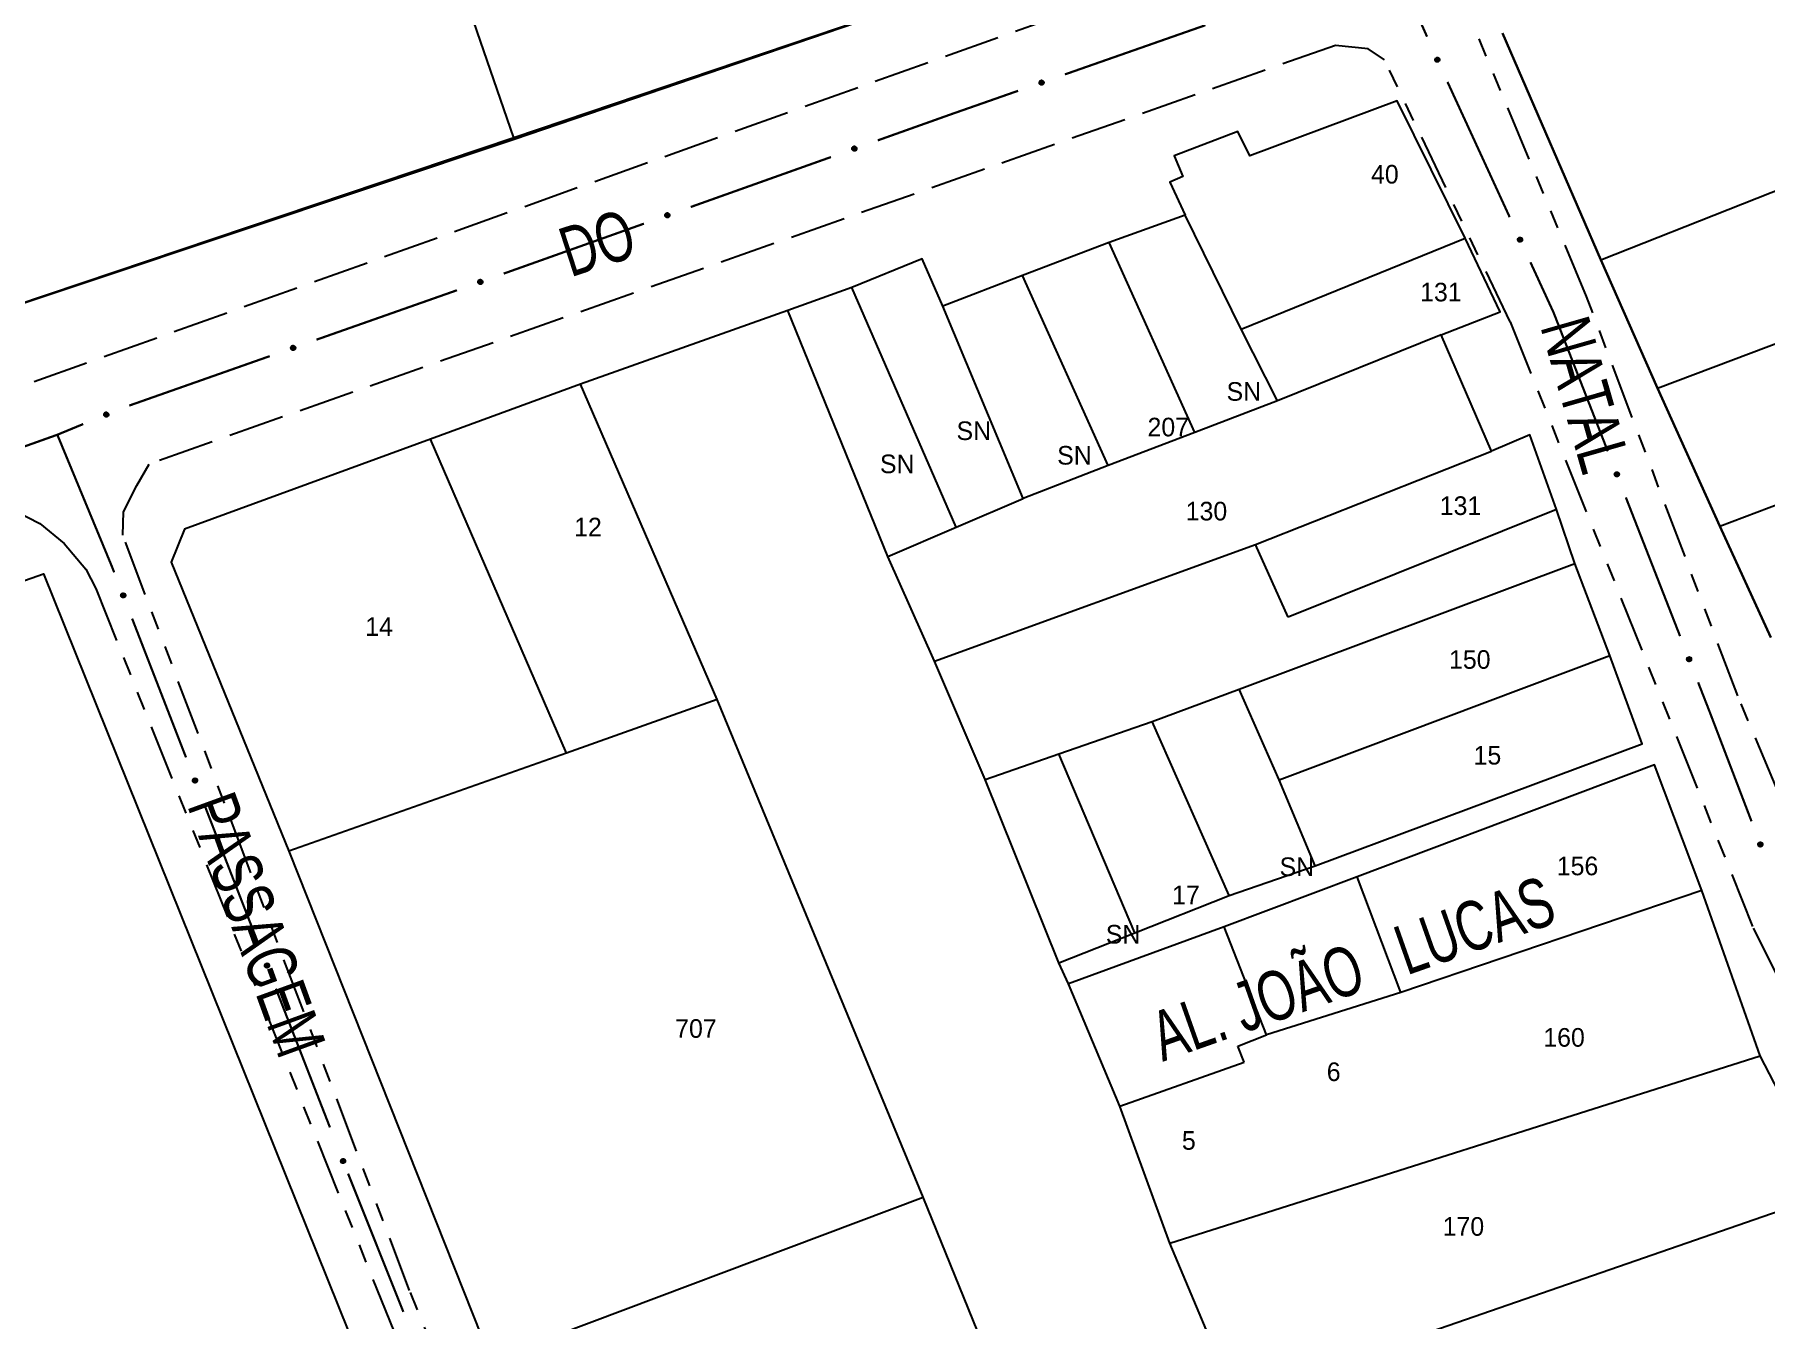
# Model space of a CAD drawing. Extents: x 204373 to 205952, y 4873300 to 4875179.
# Drawn here: x 205147.7 to 205287.2, y 4874690.1 to 4874793.6 of the extents above; entities that cross this region are included whole.
import ezdxf
from ezdxf.enums import TextEntityAlignment as Align

# ---------------------------------------------------------------- set-up
doc = ezdxf.new("R2010")
doc.units = 0
doc.header["$LTSCALE"] = 1.5
doc.header["$MEASUREMENT"] = 0
doc.linetypes.add('TRACO_11', pattern=[8, 3, -1, 3, -1])
doc.linetypes.add('TRACO_25', pattern=[8, 3, -1, 1, -1, 1, -1])
for name, color, linetype in [('CD_MALHA_LOTES', 7, 'CONTINUOUS'), ('RU-QUADRA', 220, 'CONTINUOUS'), ('SV-EIXO-RUA-N-PAV', 6, 'CONTINUOUS'), ('SV-EIXO-RUA-PAV', 20, 'CONTINUOUS'), ('SV-RUA-NAO-PAV', 7, 'CONTINUOUS'), ('SV-RUA-PAVIM', 7, 'CONTINUOUS'), ('SV-TXT-RUA-PAV', 7, 'CONTINUOUS'), ('Th_NmrPort', 1, 'CONTINUOUS')]:
    doc.layers.add(name, color=color, linetype=linetype)
doc.styles.add('ARIAL', font='ARIAL.SHX')

msp = doc.modelspace()

# ---------------------------------------------------------------- linework, layer by layer
at = {"layer": 'CD_MALHA_LOTES', "linetype": 'Continuous', "flags": 128}
for points in [[(205186.313705, 4874785.32133), (205143.646058, 4874909.003433)], [(205224.671227, 4874798.294492), (205186.313705, 4874785.32133)], [(205273.941654, 4874775.492812), (205266.024191, 4874793.763879)], [(205257.512814, 4874788.310161), (205245.64877, 4874783.883279)], [(205263.002148, 4874777.242956), (205257.512814, 4874788.310161)], [(205273.941654, 4874775.492812), (205308.199905, 4874789.043853)], [(205186.313705, 4874785.32133), (205140.734861, 4874769.991391)], [(205244.674856, 4874785.831108), (205239.539673, 4874783.883279)], [(205245.64877, 4874783.883279), (205244.674856, 4874785.831108)], [(205239.539673, 4874783.883279), (205240.247974, 4874782.201064)], [(205240.247974, 4874782.201064), (205239.185522, 4874781.758376)], [(205239.185522, 4874781.758376), (205240.425049, 4874779.102247)], [(205240.425049, 4874779.102247), (205234.315952, 4874776.888806)], [(205244.940469, 4874769.894332), (205240.425049, 4874779.102247)], [(205278.50942, 4874765.139207), (205312.767671, 4874778.081213)], [(205234.315952, 4874776.888806), (205227.321479, 4874774.232677)], [(205241.221888, 4874761.571794), (205234.315952, 4874776.888806)], [(205244.940469, 4874769.894332), (205263.002148, 4874777.242956)], [(205265.835352, 4874771.310935), (205263.002148, 4874777.242956)], [(205219.220285, 4874775.560741), (205213.553876, 4874773.258763)], [(205220.9025, 4874771.753623), (205219.220285, 4874775.560741)], [(205278.50942, 4874765.139207), (205273.941654, 4874775.492812)], [(205227.321479, 4874774.232677), (205220.9025, 4874771.753623)], [(205234.227415, 4874758.915665), (205227.321479, 4874774.232677)], [(205213.553876, 4874773.258763), (205208.418692, 4874771.399472)], [(205221.964951, 4874753.957557), (205213.553876, 4874773.258763)], [(205208.418692, 4874771.399472), (205191.685079, 4874765.46745)], [(205216.475618, 4874751.567041), (205208.418692, 4874771.399472)], [(205227.365747, 4874756.259536), (205220.9025, 4874771.753623)], [(205261.05432, 4874769.451644), (205265.835352, 4874771.310935)], [(205247.862211, 4874764.139386), (205244.940469, 4874769.894332)], [(205261.05432, 4874769.451644), (205247.862211, 4874764.139386)], [(205265.127051, 4874760.066654), (205261.05432, 4874769.451644)], [(205283.533964, 4874754.024308), (205317.335438, 4874766.814055)], [(205191.685079, 4874765.46745), (205179.599691, 4874761.040568)], [(205202.708015, 4874740.057148), (205191.685079, 4874765.46745)], [(205247.862211, 4874764.139386), (205241.221888, 4874761.571794)], [(205283.533964, 4874754.024308), (205278.50942, 4874765.139207)], [(205241.221888, 4874761.571794), (205234.227415, 4874758.915665)], [(205268.225868, 4874761.394719), (205265.127051, 4874760.066654)], [(205270.350772, 4874755.374159), (205268.225868, 4874761.394719)], [(205179.599691, 4874761.040568), (205159.767259, 4874753.780482), (205158.704808, 4874751.124353), (205168.178335, 4874727.838953)], [(205190.578358, 4874735.718803), (205179.599691, 4874761.040568)], [(205246.091458, 4874752.540955), (205265.127051, 4874760.066654)], [(205234.227415, 4874758.915665), (205227.365747, 4874756.259536)], [(205221.964951, 4874753.957557), (205227.365747, 4874756.259536)], [(205270.350772, 4874755.374159), (205248.747588, 4874746.697471)], [(205271.849507, 4874751.011326), (205270.350772, 4874755.374159)], [(205216.475618, 4874751.567041), (205221.964951, 4874753.957557)], [(205287.644954, 4874745.041033), (205283.533964, 4874754.024308)], [(205220.238467, 4874743.155965), (205246.091458, 4874752.540955)], [(205248.747588, 4874746.697471), (205246.091458, 4874752.540955)], [(205119.299297, 4874739.963191), (205148.397146, 4874750.172962)], [(205148.397146, 4874750.172962), (205175.538122, 4874682.78847)], [(205220.238467, 4874743.155965), (205216.475618, 4874751.567041)], [(205244.790897, 4874740.889401), (205271.849507, 4874751.011326)], [(205274.655585, 4874743.595262), (205271.849507, 4874751.011326)], [(205247.997843, 4874733.573555), (205274.655585, 4874743.595262)], [(205277.261229, 4874736.47985), (205274.655585, 4874743.595262)], [(205224.311199, 4874733.5939), (205220.238467, 4874743.155965)], [(205237.775702, 4874738.283758), (205244.790897, 4874740.889401)], [(205247.997843, 4874733.573555), (205244.790897, 4874740.889401)], [(205202.708015, 4874740.057148), (205190.578358, 4874735.718803)], [(205219.308822, 4874699.949597), (205202.708015, 4874740.057148)], [(205230.259421, 4874735.678114), (205237.775702, 4874738.283758)], [(205243.98916, 4874724.253367), (205237.775702, 4874738.283758)], [(205250.904138, 4874726.658577), (205277.261229, 4874736.47985)], [(205190.578358, 4874735.718803), (205168.178335, 4874727.838953)], [(205224.311199, 4874733.5939), (205230.259421, 4874735.678114)], [(205236.372663, 4874721.246855), (205230.259421, 4874735.678114)], [(205230.259421, 4874718.841645), (205224.311199, 4874733.5939)], [(205250.904138, 4874726.658577), (205247.997843, 4874733.573555)], [(205278.263399, 4874734.77616), (205254.303358, 4874725.772054)], [(205282.071648, 4874724.654236), (205278.263399, 4874734.77616)], [(205168.178335, 4874727.838953), (205184.469261, 4874686.846026)], [(205243.98916, 4874724.253367), (205250.904138, 4874726.658577)], [(205254.303358, 4874725.772054), (205243.587773, 4874721.740447)], [(205257.80449, 4874716.435702), (205254.303358, 4874725.772054)], [(205236.372663, 4874721.246855), (205243.98916, 4874724.253367)], [(205282.071648, 4874724.654236), (205257.80449, 4874716.435702)], [(205286.781851, 4874711.325365), (205282.071648, 4874724.654236)], [(205230.259421, 4874718.841645), (205236.372663, 4874721.246855)], [(205243.587773, 4874721.740447), (205231.04006, 4874717.125899)], [(205246.98281, 4874713.040666), (205243.587773, 4874721.740447)], [(205231.04006, 4874717.125899), (205230.259421, 4874718.841645)], [(205235.158605, 4874707.285939), (205231.04006, 4874717.125899)], [(205257.80449, 4874716.435702), (205246.98281, 4874713.040666)], [(205244.69068, 4874712.127101), (205246.98281, 4874713.040666)], [(205239.185522, 4874696.231016), (205286.781851, 4874711.325365)], [(205245.191765, 4874710.824279), (205244.69068, 4874712.127101)], [(205292.494224, 4874700.301487), (205286.781851, 4874711.325365)], [(205235.158605, 4874707.285939), (205245.191765, 4874710.824279)], [(205239.185522, 4874696.231016), (205235.158605, 4874707.285939)], [(205184.469261, 4874686.846026), (205219.308822, 4874699.949597)], [(205231.04006, 4874671.086326), (205219.308822, 4874699.949597)], [(205244.497781, 4874683.658671), (205292.494224, 4874700.301487)], [(205244.497781, 4874683.658671), (205239.185522, 4874696.231016)]]:
    msp.add_lwpolyline(points, dxfattribs=at)
at = {"layer": 'RU-QUADRA', "linetype": 'Continuous', "flags": 128}
for points in [[(205140.734861, 4874769.991391), (205186.349234, 4874785.215963), (205224.671227, 4874798.294492), (205238.321471, 4874802.897315), (205250.112386, 4874807.035492), (205235.222031, 4874842.271083), (205230.062008, 4874854.360282), (205224.164837, 4874868.218632), (205219.798787, 4874879.367642), (205199.166274, 4874928.698104), (205189.037586, 4874925.321874), (205175.720237, 4874920.445099), (205143.646058, 4874909.003433)], [(205266.024191, 4874793.763879), (205273.941654, 4874775.492812), (205278.50942, 4874765.139207), (205283.533964, 4874754.024308), (205287.644954, 4874745.041033)], [(205292.494224, 4874700.301487), (205286.781851, 4874711.325365), (205282.071648, 4874724.654236), (205278.263399, 4874734.77616), (205254.303358, 4874725.772054), (205243.587773, 4874721.740447), (205231.04006, 4874717.125899), (205230.259421, 4874718.841645), (205236.372663, 4874721.246855), (205243.98916, 4874724.253367), (205250.904138, 4874726.658577), (205277.261229, 4874736.47985), (205274.655585, 4874743.595262), (205271.849507, 4874751.011326), (205270.350772, 4874755.374159), (205268.225868, 4874761.394719), (205265.127051, 4874760.066654), (205261.05432, 4874769.451644), (205265.835352, 4874771.310935), (205263.002148, 4874777.242956), (205257.512814, 4874788.310161), (205245.64877, 4874783.883279), (205244.674856, 4874785.831108), (205239.539673, 4874783.883279), (205240.247974, 4874782.201064), (205239.185522, 4874781.758376), (205240.425049, 4874779.102247), (205234.315952, 4874776.888806), (205227.321479, 4874774.232677), (205220.9025, 4874771.753623), (205219.220285, 4874775.560741), (205213.553876, 4874773.258763), (205208.418692, 4874771.399472), (205191.685079, 4874765.46745), (205179.599691, 4874761.040568), (205159.767259, 4874753.780482), (205158.704808, 4874751.124353), (205168.178335, 4874727.838953), (205184.469261, 4874686.846026)], [(205119.299297, 4874739.963191), (205148.397146, 4874750.172962), (205175.538122, 4874682.78847), (205179.622031, 4874673.25935), (205183.535776, 4874663.73023), (205194.766525, 4874637.184824), (205206.507762, 4874608.597463), (205215.356231, 4874588.007757), (205221.82242, 4874571.672123), (205224.715188, 4874565.035771), (205228.96926, 4874554.826), (205236.1161, 4874536.278248), (205238.838706, 4874530.152385), (205240.710497, 4874524.877337), (205247.006523, 4874511.434471), (205217.738511, 4874502.926328), (205193.405222, 4874495.779488), (205176.729262, 4874490.844765), (205161.75493, 4874527.259617), (205152.736299, 4874549.721114), (205146.610436, 4874564.695446)]]:
    msp.add_lwpolyline(points, dxfattribs=at)
at = {"layer": 'SV-EIXO-RUA-N-PAV', "const_width": 0.18}
for points in [[(205270.129451, 4874771.23892), (205274.498565, 4874760.062569)], [(205149.524923, 4874761.393028), (205153.733815, 4874751.230094)], [(205275.954937, 4874756.337118), (205280.324052, 4874745.160766)], [(205153.733815, 4874751.230094), (205153.917313, 4874750.787012)], [(205153.917313, 4874750.787012), (205154.105664, 4874750.301867)], [(205155.553331, 4874746.573026), (205159.896335, 4874735.386502)], [(205281.780423, 4874741.435316), (205282.508609, 4874739.572591)], [(205282.508609, 4874739.572591), (205282.699543, 4874739.084175)], [(205282.699543, 4874739.084175), (205286.084536, 4874730.233828)], [(205161.344003, 4874731.657661), (205164.239338, 4874724.199978)], [(205164.239338, 4874724.199978), (205164.523329, 4874723.468488)], [(205164.523329, 4874723.468488), (205165.690585, 4874720.472529)], [(205167.142706, 4874716.745419), (205171.499068, 4874705.56409)], [(205172.960239, 4874701.840554), (205177.416927, 4874690.698834)]]:
    msp.add_lwpolyline(points, dxfattribs=at)
at = {"layer": 'SV-EIXO-RUA-N-PAV'}
for points in [[(205275.276963, 4874758.373741), (205275.322038, 4874758.35476), (205275.356896, 4874758.329229), (205275.37984, 4874758.299567), (205275.393281, 4874758.268069), (205275.403402, 4874758.234296), (205275.406094, 4874758.197995), (205275.400157, 4874758.157042), (205275.381434, 4874758.111692), (205275.352933, 4874758.077702), (205275.325056, 4874758.053652), (205275.293019, 4874758.037745), (205275.260045, 4874758.028463), (205275.222245, 4874758.026914), (205275.180802, 4874758.033335), (205275.135657, 4874758.053266), (205275.101654, 4874758.07853), (205275.080215, 4874758.107804), (205275.064427, 4874758.140113), (205275.054508, 4874758.174717), (205275.052071, 4874758.210366), (205275.058612, 4874758.252081), (205275.078874, 4874758.296379), (205275.103685, 4874758.33058), (205275.132649, 4874758.352425), (205275.164808, 4874758.367251), (205275.198558, 4874758.377815), (205275.234937, 4874758.38204), (205275.276963, 4874758.373741)], [(205154.880115, 4874748.611227), (205154.925146, 4874748.592141), (205154.959944, 4874748.566529), (205154.982819, 4874748.536813), (205154.996187, 4874748.505284), (205155.006229, 4874748.471487), (205155.008836, 4874748.435179), (205155.002803, 4874748.394241), (205154.983974, 4874748.348935), (205154.955394, 4874748.315012), (205154.927461, 4874748.291026), (205154.895386, 4874748.275195), (205154.862391, 4874748.265989), (205154.824587, 4874748.264528), (205154.78316, 4874748.271047), (205154.738061, 4874748.291083), (205154.704118, 4874748.316426), (205154.682747, 4874748.34575), (205154.667035, 4874748.378096), (205154.657196, 4874748.412722), (205154.654842, 4874748.448378), (205154.66148, 4874748.490077), (205154.681846, 4874748.534327), (205154.706737, 4874748.56847), (205154.735752, 4874748.590248), (205154.767945, 4874748.604999), (205154.801721, 4874748.615483), (205154.838109, 4874748.619624), (205154.880115, 4874748.611227)], [(205281.102449, 4874743.471939), (205281.147524, 4874743.452958), (205281.182382, 4874743.427427), (205281.205327, 4874743.397765), (205281.218768, 4874743.366267), (205281.228889, 4874743.332494), (205281.231581, 4874743.296192), (205281.225644, 4874743.25524), (205281.20692, 4874743.20989), (205281.178419, 4874743.1759), (205281.150543, 4874743.15185), (205281.118505, 4874743.135943), (205281.085532, 4874743.126661), (205281.047731, 4874743.125111), (205281.006288, 4874743.131533), (205280.961143, 4874743.151464), (205280.927141, 4874743.176728), (205280.905701, 4874743.206001), (205280.889914, 4874743.238311), (205280.879994, 4874743.272914), (205280.877557, 4874743.308564), (205280.884098, 4874743.350279), (205280.90436, 4874743.394576), (205280.929171, 4874743.428777), (205280.958135, 4874743.450622), (205280.990294, 4874743.465449), (205281.024045, 4874743.476012), (205281.060423, 4874743.480238), (205281.102449, 4874743.471939)], [(205160.670787, 4874733.695862), (205160.715817, 4874733.676775), (205160.750615, 4874733.651163), (205160.773491, 4874733.621448), (205160.786858, 4874733.589918), (205160.7969, 4874733.556122), (205160.799507, 4874733.519814), (205160.793475, 4874733.478875), (205160.774645, 4874733.433569), (205160.746065, 4874733.399646), (205160.718132, 4874733.375661), (205160.686058, 4874733.359829), (205160.653063, 4874733.350624), (205160.615259, 4874733.349163), (205160.573831, 4874733.355681), (205160.528732, 4874733.375718), (205160.494789, 4874733.401061), (205160.473418, 4874733.430384), (205160.457706, 4874733.462731), (205160.447867, 4874733.497357), (205160.445513, 4874733.533012), (205160.452152, 4874733.574711), (205160.472517, 4874733.618962), (205160.497408, 4874733.653105), (205160.526423, 4874733.674882), (205160.558617, 4874733.689633), (205160.592392, 4874733.700118), (205160.62878, 4874733.704258), (205160.670787, 4874733.695862)], [(205286.850491, 4874728.539322), (205286.895425, 4874728.52001), (205286.930095, 4874728.494223), (205286.952821, 4874728.464393), (205286.966029, 4874728.432797), (205286.975902, 4874728.39895), (205286.978327, 4874728.36263), (205286.972089, 4874728.321722), (205286.953032, 4874728.276511), (205286.924282, 4874728.242732), (205286.896229, 4874728.218887), (205286.864076, 4874728.203217), (205286.831035, 4874728.194177), (205286.793224, 4874728.192906), (205286.751829, 4874728.199632), (205286.706832, 4874728.219895), (205286.673016, 4874728.245408), (205286.651793, 4874728.274838), (205286.636243, 4874728.307263), (205286.626578, 4874728.341939), (205286.624404, 4874728.377605), (205286.631251, 4874728.419271), (205286.651839, 4874728.463418), (205286.6769, 4874728.497436), (205286.706024, 4874728.519067), (205286.738292, 4874728.533657), (205286.772119, 4874728.543972), (205286.808528, 4874728.547929), (205286.850491, 4874728.539322)], [(205166.467056, 4874718.782815), (205166.512109, 4874718.763782), (205166.546938, 4874718.738211), (205166.569849, 4874718.708523), (205166.583254, 4874718.67701), (205166.593336, 4874718.643225), (205166.595987, 4874718.606921), (205166.590003, 4874718.565975), (205166.571228, 4874718.520646), (205166.542688, 4874718.486689), (205166.514784, 4874718.46267), (205166.482728, 4874718.446801), (205166.449744, 4874718.437556), (205166.411942, 4874718.43605), (205166.370507, 4874718.442519), (205166.325384, 4874718.462501), (205166.291411, 4874718.487804), (205166.270005, 4874718.517101), (205166.254254, 4874718.549429), (205166.244374, 4874718.584044), (205166.241977, 4874718.619696), (205166.248566, 4874718.661403), (205166.268879, 4874718.705678), (205166.293728, 4874718.73985), (205166.322718, 4874718.761663), (205166.354894, 4874718.776452), (205166.388656, 4874718.786977), (205166.42504, 4874718.791161), (205166.467056, 4874718.782815)], [(205172.607035, 4874703.019967), (205172.652257, 4874703.001339), (205172.687314, 4874702.976083), (205172.710491, 4874702.946602), (205172.724179, 4874702.91521), (205172.734565, 4874702.881518), (205172.737541, 4874702.845238), (205172.731926, 4874702.804241), (205172.713559, 4874702.758745), (205172.685326, 4874702.724533), (205172.657638, 4874702.700264), (205172.625727, 4874702.684107), (205172.592827, 4874702.674566), (205172.55504, 4874702.67272), (205172.513548, 4874702.678816), (205172.468248, 4874702.698392), (205172.434048, 4874702.723389), (205172.412379, 4874702.752493), (205172.396339, 4874702.784678), (205172.386148, 4874702.819202), (205172.383431, 4874702.854831), (205172.389645, 4874702.896596), (205172.409559, 4874702.941052), (205172.4341, 4874702.975446), (205172.462892, 4874702.997518), (205172.494934, 4874703.012596), (205172.528601, 4874703.023424), (205172.564945, 4874703.027935), (205172.607035, 4874703.019967)]]:
    msp.add_lwpolyline(points, close=True, dxfattribs=at)
for points in [[(205275.052071, 4874758.210366), (205275.135657, 4874758.053266)], [(205275.054508, 4874758.174717), (205275.101654, 4874758.07853)], [(205275.055461, 4874758.188731), (205275.115864, 4874758.071696)], [(205275.058612, 4874758.252081), (205275.180802, 4874758.033335)], [(205275.059562, 4874758.226961), (205275.154972, 4874758.050357)], [(205275.071566, 4874758.271211), (205275.199938, 4874758.032774)], [(205275.078874, 4874758.296379), (205275.222245, 4874758.026914)], [(205275.091136, 4874758.311093), (205275.238446, 4874758.031711)], [(205275.103685, 4874758.33058), (205275.260045, 4874758.028463)], [(205275.118714, 4874758.33799), (205275.274966, 4874758.035732)], [(205275.132649, 4874758.352425), (205275.293019, 4874758.037745)], [(205275.149272, 4874758.357261), (205275.305964, 4874758.046385)], [(205275.164808, 4874758.367251), (205275.325056, 4874758.053652)], [(205275.184083, 4874758.369404), (205275.338844, 4874758.070959)], [(205275.198558, 4874758.377815), (205275.352933, 4874758.077702)], [(205275.218338, 4874758.37547), (205275.365925, 4874758.099127)], [(205275.234937, 4874758.38204), (205275.381434, 4874758.111692)], [(205275.254581, 4874758.376453), (205275.38776, 4874758.136965)], [(205275.276963, 4874758.373741), (205275.400157, 4874758.157042)], [(205275.301095, 4874758.362405), (205275.400041, 4874758.184253)], [(205275.322038, 4874758.35476), (205275.406094, 4874758.197995)], [(205275.341971, 4874758.340292), (205275.400607, 4874758.224031)], [(205275.356896, 4874758.329229), (205275.403402, 4874758.234296)], [(205154.654842, 4874748.448378), (205154.738061, 4874748.291083)], [(205154.657196, 4874748.412722), (205154.704118, 4874748.316426)], [(205154.658182, 4874748.426734), (205154.718311, 4874748.309559)], [(205154.66148, 4874748.490077), (205154.78316, 4874748.271047)], [(205154.662372, 4874748.464955), (205154.75737, 4874748.288129)], [(205154.674479, 4874748.509176), (205154.802295, 4874748.27044)], [(205154.681846, 4874748.534327), (205154.824587, 4874748.264528)], [(205154.694143, 4874748.549013), (205154.8408, 4874748.269288)], [(205154.706737, 4874748.56847), (205154.862391, 4874748.265989)], [(205154.721783, 4874748.575845), (205154.877329, 4874748.273224)], [(205154.735752, 4874748.590248), (205154.895386, 4874748.275195)], [(205154.752387, 4874748.595045), (205154.908351, 4874748.283804)], [(205154.767945, 4874748.604999), (205154.927461, 4874748.291026)], [(205154.787225, 4874748.607107), (205154.941289, 4874748.308302)], [(205154.801721, 4874748.615483), (205154.955394, 4874748.315012)], [(205154.821495, 4874748.613093), (205154.968436, 4874748.336406)], [(205154.838109, 4874748.619624), (205154.983974, 4874748.348935)], [(205154.85774, 4874748.613991), (205154.990359, 4874748.374192)], [(205154.880115, 4874748.611227), (205155.002803, 4874748.394241)], [(205154.904221, 4874748.599834), (205155.00275, 4874748.421452)], [(205154.925146, 4874748.592141), (205155.008836, 4874748.435179)], [(205154.945046, 4874748.577626), (205155.003409, 4874748.461229)], [(205154.959944, 4874748.566529), (205155.006229, 4874748.471487)], [(205280.877557, 4874743.308564), (205280.961143, 4874743.151464)], [(205280.879994, 4874743.272914), (205280.927141, 4874743.176728)], [(205280.880948, 4874743.286929), (205280.94135, 4874743.169894)], [(205280.884098, 4874743.350279), (205281.006288, 4874743.131533)], [(205280.885049, 4874743.325159), (205280.980459, 4874743.148555)], [(205280.897052, 4874743.369408), (205281.025425, 4874743.130971)], [(205280.90436, 4874743.394576), (205281.047731, 4874743.125111)], [(205280.916623, 4874743.409291), (205281.063932, 4874743.129909)], [(205280.929171, 4874743.428777), (205281.085532, 4874743.126661)], [(205280.9442, 4874743.436188), (205281.100452, 4874743.13393)], [(205280.958135, 4874743.450622), (205281.118505, 4874743.135943)], [(205280.974759, 4874743.455459), (205281.13145, 4874743.144583)], [(205280.990294, 4874743.465449), (205281.150543, 4874743.15185)], [(205281.009569, 4874743.467602), (205281.164331, 4874743.169157)], [(205281.024045, 4874743.476012), (205281.178419, 4874743.1759)], [(205281.043825, 4874743.473668), (205281.191411, 4874743.197325)], [(205281.060423, 4874743.480238), (205281.20692, 4874743.20989)], [(205281.080068, 4874743.474651), (205281.213247, 4874743.235162)], [(205281.102449, 4874743.471939), (205281.225644, 4874743.25524)], [(205281.126582, 4874743.460602), (205281.225527, 4874743.282451)], [(205281.147524, 4874743.452958), (205281.231581, 4874743.296192)], [(205281.167458, 4874743.43849), (205281.226093, 4874743.322229)], [(205281.182382, 4874743.427427), (205281.228889, 4874743.332494)], [(205160.445513, 4874733.533012), (205160.528732, 4874733.375718)], [(205160.447867, 4874733.497357), (205160.494789, 4874733.401061)], [(205160.448853, 4874733.511369), (205160.508983, 4874733.394193)], [(205160.452152, 4874733.574711), (205160.573831, 4874733.355681)], [(205160.453044, 4874733.549589), (205160.548041, 4874733.372763)], [(205160.46515, 4874733.593811), (205160.592966, 4874733.355075)], [(205160.472517, 4874733.618962), (205160.615259, 4874733.349163)], [(205160.484814, 4874733.633648), (205160.631471, 4874733.353922)], [(205160.497408, 4874733.653105), (205160.653063, 4874733.350624)], [(205160.512455, 4874733.66048), (205160.668, 4874733.357858)], [(205160.526423, 4874733.674882), (205160.686058, 4874733.359829)], [(205160.543058, 4874733.67968), (205160.699023, 4874733.368438)], [(205160.558617, 4874733.689633), (205160.718132, 4874733.375661)], [(205160.577896, 4874733.691742), (205160.731961, 4874733.392936)], [(205160.592392, 4874733.700118), (205160.746065, 4874733.399646)], [(205160.612166, 4874733.697728), (205160.759107, 4874733.42104)], [(205160.62878, 4874733.704258), (205160.774645, 4874733.433569)], [(205160.648411, 4874733.698625), (205160.781031, 4874733.458827)], [(205160.670787, 4874733.695862), (205160.793475, 4874733.478875)], [(205160.694892, 4874733.684469), (205160.793422, 4874733.506086)], [(205160.715817, 4874733.676775), (205160.799507, 4874733.519814)], [(205160.735717, 4874733.662261), (205160.79408, 4874733.545863)], [(205160.750615, 4874733.651163), (205160.7969, 4874733.556122)], [(205286.624404, 4874728.377605), (205286.706832, 4874728.219895)], [(205286.626578, 4874728.341939), (205286.673016, 4874728.245408)], [(205286.627635, 4874728.355945), (205286.687175, 4874728.238469)], [(205286.631251, 4874728.419271), (205286.751829, 4874728.199632)], [(205286.632017, 4874728.394144), (205286.726126, 4874728.216844)], [(205286.644345, 4874728.438304), (205286.770961, 4874728.19893)], [(205286.651839, 4874728.463418), (205286.793224, 4874728.192906)], [(205286.664209, 4874728.478042), (205286.80946, 4874728.197584)], [(205286.6769, 4874728.497436), (205286.831035, 4874728.194177)], [(205286.691984, 4874728.504735), (205286.846009, 4874728.201337)], [(205286.706024, 4874728.519067), (205286.864076, 4874728.203217)], [(205286.722683, 4874728.523781), (205286.877084, 4874728.211761)], [(205286.738292, 4874728.533657), (205286.896229, 4874728.218887)], [(205286.757582, 4874728.535668), (205286.910144, 4874728.236093)], [(205286.772119, 4874728.543972), (205286.924282, 4874728.242732)], [(205286.791881, 4874728.541482), (205286.937431, 4874728.264061)], [(205286.808528, 4874728.547929), (205286.953032, 4874728.276511)], [(205286.82813, 4874728.542198), (205286.959544, 4874728.301737)], [(205286.850491, 4874728.539322), (205286.972089, 4874728.321722)], [(205286.87454, 4874728.527808), (205286.972172, 4874728.348933)], [(205286.895425, 4874728.52001), (205286.978327, 4874728.36263)], [(205286.915252, 4874728.505395), (205286.97303, 4874728.388706)], [(205286.930095, 4874728.494223), (205286.975902, 4874728.39895)], [(205166.241977, 4874718.619696), (205166.325384, 4874718.462501)], [(205166.244374, 4874718.584044), (205166.291411, 4874718.487804)], [(205166.245343, 4874718.598057), (205166.305612, 4874718.480953)], [(205166.248566, 4874718.661403), (205166.370507, 4874718.442519)], [(205166.249488, 4874718.636282), (205166.344697, 4874718.45957)], [(205166.261542, 4874718.680518), (205166.389643, 4874718.441935)], [(205166.268879, 4874718.705678), (205166.411942, 4874718.43605)], [(205166.281158, 4874718.720378), (205166.428149, 4874718.440829)], [(205166.293728, 4874718.73985), (205166.449744, 4874718.437556)], [(205166.308766, 4874718.747244), (205166.464673, 4874718.444808)], [(205166.322718, 4874718.761663), (205166.482728, 4874718.446801)], [(205166.339347, 4874718.76648), (205166.495683, 4874718.455425)], [(205166.354894, 4874718.776452), (205166.514784, 4874718.46267)], [(205166.374171, 4874718.778583), (205166.528592, 4874718.479962)], [(205166.388656, 4874718.786977), (205166.542688, 4874718.486689)], [(205166.408433, 4874718.78461), (205166.555705, 4874718.508099)], [(205166.42504, 4874718.791161), (205166.571228, 4874718.520646)], [(205166.444677, 4874718.785552), (205166.577583, 4874718.545912)], [(205166.467056, 4874718.782815), (205166.590003, 4874718.565975)], [(205166.491175, 4874718.77145), (205166.589918, 4874718.593186)], [(205166.512109, 4874718.763782), (205166.595987, 4874718.606921)], [(205166.532026, 4874718.749291), (205166.590529, 4874718.632963)], [(205166.546938, 4874718.738211), (205166.593336, 4874718.643225)], [(205172.383431, 4874702.854831), (205172.468248, 4874702.698392)], [(205172.386148, 4874702.819202), (205172.434048, 4874702.723389)], [(205172.386992, 4874702.833223), (205172.448311, 4874702.716666)], [(205172.389645, 4874702.896596), (205172.513548, 4874702.678816)], [(205172.390792, 4874702.871484), (205172.487586, 4874702.695635)], [(205172.402448, 4874702.915827), (205172.532688, 4874702.678405)], [(205172.409559, 4874702.941052), (205172.55504, 4874702.67272)], [(205172.421705, 4874702.955862), (205172.571203, 4874702.677645)], [(205172.4341, 4874702.975446), (205172.592827, 4874702.674566)], [(205172.449071, 4874702.982974), (205172.60769, 4874702.681952)], [(205172.462892, 4874702.997518), (205172.625727, 4874702.684107)], [(205172.479477, 4874703.002485), (205172.638603, 4874702.692848)], [(205172.494934, 4874703.012596), (205172.657638, 4874702.700264)], [(205172.514191, 4874703.014901), (205172.67129, 4874702.717679)], [(205172.528601, 4874703.023424), (205172.685326, 4874702.724533)], [(205172.548398, 4874703.021235), (205172.698149, 4874702.746059)], [(205172.564945, 4874703.027935), (205172.713559, 4874702.758745)], [(205172.584632, 4874703.022502), (205172.719687, 4874702.784066)], [(205172.607035, 4874703.019967), (205172.731926, 4874702.804241)], [(205172.631255, 4874703.008819), (205172.731596, 4874702.83145)], [(205172.652257, 4874703.001339), (205172.737541, 4874702.845238)], [(205172.672304, 4874702.987028), (205172.731849, 4874702.871231)], [(205172.687314, 4874702.976083), (205172.734565, 4874702.881518)]]:
    msp.add_lwpolyline(points, dxfattribs=at)
at = {"layer": 'SV-EIXO-RUA-PAV', "const_width": 0.18}
for points in [[(205257.166543, 4874799.689978), (205259.927491, 4874793.477844)], [(205242.065686, 4874794.401866), (205230.740043, 4874790.435782)], [(205261.575132, 4874789.833039), (205266.590495, 4874778.931381)], [(205226.964829, 4874789.113754), (205222.245811, 4874787.461219)], [(205221.54788, 4874787.216814), (205215.650202, 4874785.116479)], [(205222.245811, 4874787.461219), (205221.54788, 4874787.216814)], [(205211.882026, 4874783.774522), (205200.577497, 4874779.748652)], [(205196.809321, 4874778.406695), (205185.504793, 4874774.380824)], [(205268.262282, 4874775.297495), (205269.93407, 4874771.66361)], [(205181.736256, 4874773.039886), (205170.416874, 4874769.05597)], [(205269.93407, 4874771.66361), (205270.129451, 4874771.23892)], [(205166.643746, 4874767.727997), (205155.324364, 4874763.744081)], [(205149.524923, 4874761.393028), (205140.348575, 4874758.124154)], [(205149.764144, 4874761.491784), (205149.524923, 4874761.393028)], [(205151.612809, 4874762.254961), (205149.764144, 4874761.491784)]]:
    msp.add_lwpolyline(points, dxfattribs=at)
at = {"layer": 'SV-EIXO-RUA-PAV'}
for points in [[(205260.797952, 4874791.785741), (205260.84406, 4874791.769429), (205260.880352, 4874791.745981), (205260.904992, 4874791.717712), (205260.920252, 4874791.687054), (205260.932331, 4874791.65393), (205260.937142, 4874791.617849), (205260.933611, 4874791.576619), (205260.917572, 4874791.530252), (205260.891108, 4874791.494653), (205260.864686, 4874791.469013), (205260.833633, 4874791.45126), (205260.801259, 4874791.440064), (205260.763614, 4874791.436307), (205260.721867, 4874791.440294), (205260.675633, 4874791.45755), (205260.640211, 4874791.480782), (205260.617096, 4874791.508751), (205260.599446, 4874791.540081), (205260.587519, 4874791.574045), (205260.583001, 4874791.609491), (205260.587091, 4874791.651517), (205260.604727, 4874791.696924), (205260.627495, 4874791.732518), (205260.655132, 4874791.75602), (205260.686369, 4874791.772702), (205260.719443, 4874791.785221), (205260.755513, 4874791.791567), (205260.797952, 4874791.785741)], [(205229.024425, 4874789.718361), (205229.003841, 4874789.673995), (205228.977079, 4874789.640074), (205228.946614, 4874789.618206), (205228.914655, 4874789.605902), (205228.880541, 4874789.596996), (205228.844166, 4874789.595606), (205228.803453, 4874789.603006), (205228.758802, 4874789.623342), (205228.725855, 4874789.653041), (205228.702818, 4874789.681761), (205228.688069, 4874789.714348), (205228.679973, 4874789.747633), (205228.679779, 4874789.785464), (205228.687681, 4874789.82665), (205228.709215, 4874789.871053), (205228.735681, 4874789.904129), (205228.765703, 4874789.924507), (205228.798557, 4874789.939127), (205228.833494, 4874789.947801), (205228.869208, 4874789.94896), (205228.910661, 4874789.940929), (205228.954205, 4874789.919094), (205228.987496, 4874789.893074), (205229.00829, 4874789.863346), (205229.021955, 4874789.830677), (205229.031303, 4874789.79657), (205229.034223, 4874789.760063), (205229.024425, 4874789.718361)], [(205213.938398, 4874784.390003), (205213.918049, 4874784.345529), (205213.891466, 4874784.311467), (205213.861118, 4874784.289438), (205213.829224, 4874784.276965), (205213.795158, 4874784.26788), (205213.758791, 4874784.266298), (205213.718039, 4874784.273482), (205213.673281, 4874784.293581), (205213.640178, 4874784.323107), (205213.616989, 4874784.351705), (205213.602068, 4874784.384213), (205213.593797, 4874784.417454), (205213.593402, 4874784.455285), (205213.601086, 4874784.496512), (205213.622386, 4874784.541028), (205213.648677, 4874784.574243), (205213.678591, 4874784.594779), (205213.711367, 4874784.609572), (205213.746257, 4874784.618431), (205213.781965, 4874784.619779), (205213.82346, 4874784.611967), (205213.867119, 4874784.590362), (205213.900546, 4874784.564519), (205213.921497, 4874784.534901), (205213.935335, 4874784.502304), (205213.944863, 4874784.468247), (205213.947975, 4874784.431756), (205213.938398, 4874784.390003)], [(205198.865693, 4874779.022176), (205198.845345, 4874778.977701), (205198.818762, 4874778.943639), (205198.788413, 4874778.921611), (205198.756519, 4874778.909138), (205198.722453, 4874778.900052), (205198.686086, 4874778.89847), (205198.645334, 4874778.905654), (205198.600577, 4874778.925754), (205198.567473, 4874778.955279), (205198.544285, 4874778.983877), (205198.529364, 4874779.016385), (205198.521092, 4874779.049627), (205198.520698, 4874779.087457), (205198.528382, 4874779.128684), (205198.549682, 4874779.1732), (205198.575972, 4874779.206415), (205198.605886, 4874779.226951), (205198.638663, 4874779.241745), (205198.673553, 4874779.250603), (205198.70926, 4874779.251951), (205198.750756, 4874779.244139), (205198.794414, 4874779.222534), (205198.827842, 4874779.196691), (205198.848792, 4874779.167073), (205198.86263, 4874779.134476), (205198.872158, 4874779.100419), (205198.875271, 4874779.063929), (205198.865693, 4874779.022176)], [(205267.466343, 4874777.290976), (205267.512451, 4874777.274663), (205267.548742, 4874777.251215), (205267.573383, 4874777.222946), (205267.588643, 4874777.192288), (205267.600722, 4874777.159165), (205267.605533, 4874777.123083), (205267.602001, 4874777.081853), (205267.585962, 4874777.035486), (205267.559499, 4874776.999887), (205267.533076, 4874776.974247), (205267.502024, 4874776.956494), (205267.46965, 4874776.945299), (205267.432005, 4874776.941541), (205267.390258, 4874776.945528), (205267.344024, 4874776.962784), (205267.308602, 4874776.986016), (205267.285487, 4874777.013985), (205267.267836, 4874777.045316), (205267.25591, 4874777.07928), (205267.251392, 4874777.114726), (205267.255481, 4874777.156752), (205267.273118, 4874777.202159), (205267.295886, 4874777.237752), (205267.323523, 4874777.261254), (205267.354759, 4874777.277936), (205267.387834, 4874777.290456), (205267.423903, 4874777.296802), (205267.466343, 4874777.290976)], [(205183.792989, 4874773.654348), (205183.77264, 4874773.609874), (205183.746057, 4874773.575811), (205183.715708, 4874773.553783), (205183.683815, 4874773.54131), (205183.649748, 4874773.532224), (205183.613381, 4874773.530642), (205183.572629, 4874773.537826), (205183.527872, 4874773.557926), (205183.494768, 4874773.587451), (205183.47158, 4874773.616049), (205183.456659, 4874773.648557), (205183.448388, 4874773.681799), (205183.447993, 4874773.719629), (205183.455677, 4874773.760856), (205183.476977, 4874773.805372), (205183.503267, 4874773.838587), (205183.533181, 4874773.859123), (205183.565958, 4874773.873917), (205183.600848, 4874773.882775), (205183.636555, 4874773.884123), (205183.678051, 4874773.876312), (205183.72171, 4874773.854706), (205183.755137, 4874773.828863), (205183.776088, 4874773.799245), (205183.789926, 4874773.766649), (205183.799454, 4874773.732591), (205183.802566, 4874773.696101), (205183.792989, 4874773.654348)], [(205168.702387, 4874768.335848), (205168.681874, 4874768.291449), (205168.655164, 4874768.257485), (205168.624734, 4874768.23557), (205168.592794, 4874768.223215), (205168.558695, 4874768.214256), (205168.522322, 4874768.212809), (205168.481597, 4874768.220144), (205168.436915, 4874768.240409), (205168.403921, 4874768.270057), (205168.380839, 4874768.298741), (205168.366038, 4874768.331304), (205168.35789, 4874768.364576), (205168.357636, 4874768.402408), (205168.365473, 4874768.443606), (205168.386938, 4874768.488043), (205168.413351, 4874768.52116), (205168.443341, 4874768.541585), (205168.476172, 4874768.556257), (205168.511095, 4874768.564986), (205168.546807, 4874768.566201), (205168.588273, 4874768.558236), (205168.631852, 4874768.536469), (205168.665183, 4874768.510502), (205168.686024, 4874768.480807), (205168.69974, 4874768.448159), (205168.709142, 4874768.414067), (205168.712119, 4874768.377565), (205168.702387, 4874768.335848)], [(205153.636288, 4874762.971213), (205153.618159, 4874762.925788), (205153.59329, 4874762.890455), (205153.564066, 4874762.866955), (205153.532827, 4874762.852923), (205153.499251, 4874762.842167), (205153.463006, 4874762.838791), (205153.421949, 4874762.843955), (205153.376255, 4874762.86182), (205153.341733, 4874762.889675), (205153.317162, 4874762.917093), (205153.300654, 4874762.948825), (205153.290751, 4874762.981618), (205153.28849, 4874763.019382), (205153.294129, 4874763.060938), (205153.313205, 4874763.106452), (205153.337824, 4874763.140924), (205153.366687, 4874763.162912), (205153.398694, 4874763.179306), (205153.433104, 4874763.189876), (205153.468701, 4874763.192985), (205153.510532, 4874763.187231), (205153.555204, 4874763.167808), (205153.589866, 4874763.143647), (205153.612254, 4874763.115099), (205153.627684, 4874763.083225), (205153.638882, 4874763.04968), (205153.643792, 4874763.013388), (205153.636288, 4874762.971213)]]:
    msp.add_lwpolyline(points, close=True, dxfattribs=at)
for points in [[(205260.583001, 4874791.609491), (205260.675633, 4874791.45755)], [(205260.587091, 4874791.651517), (205260.721867, 4874791.440294)], [(205260.587519, 4874791.574045), (205260.640211, 4874791.480782)], [(205260.587651, 4874791.588091), (205260.654796, 4874791.47479)], [(205260.589509, 4874791.626496), (205260.695086, 4874791.455775)], [(205260.598903, 4874791.671372), (205260.741003, 4874791.440852)], [(205260.604727, 4874791.696924), (205260.763614, 4874791.436307)], [(205260.616108, 4874791.712331), (205260.779507, 4874791.442044)], [(205260.627495, 4874791.732518), (205260.801259, 4874791.440064)], [(205260.642065, 4874791.740795), (205260.815729, 4874791.448194)], [(205260.655132, 4874791.75602), (205260.833633, 4874791.45126)], [(205260.671444, 4874791.76182), (205260.846051, 4874791.460642)], [(205260.686369, 4874791.772702), (205260.864686, 4874791.469013)], [(205260.705484, 4874791.775979), (205260.877438, 4874791.487097)], [(205260.719443, 4874791.785221), (205260.891108, 4874791.494653)], [(205260.739326, 4874791.784038), (205260.902824, 4874791.516801)], [(205260.755513, 4874791.791567), (205260.917572, 4874791.530252)], [(205260.77545, 4874791.787139), (205260.922409, 4874791.555851)], [(205260.797952, 4874791.785741), (205260.933611, 4874791.576619)], [(205260.822706, 4874791.775835), (205260.931903, 4874791.603776)], [(205260.84406, 4874791.769429), (205260.937142, 4874791.617849)], [(205260.864806, 4874791.756152), (205260.930141, 4874791.643519)], [(205260.880352, 4874791.745981), (205260.932331, 4874791.65393)], [(205228.954205, 4874789.919094), (205228.679779, 4874789.785464)], [(205228.987496, 4874789.893074), (205228.679973, 4874789.747633)], [(205228.968471, 4874789.906312), (205228.683993, 4874789.769102)], [(205228.929315, 4874789.927299), (205228.686434, 4874789.807547)], [(205228.994363, 4874789.877789), (205228.686704, 4874789.732461)], [(205228.910661, 4874789.940929), (205228.687681, 4874789.82665)], [(205229.00829, 4874789.863346), (205228.688069, 4874789.714348)], [(205229.012528, 4874789.84656), (205228.69624, 4874789.701102)], [(205229.021955, 4874789.830677), (205228.702818, 4874789.681761)], [(205228.885524, 4874789.940879), (205228.705616, 4874789.851854)], [(205228.869208, 4874789.94896), (205228.709215, 4874789.871053)], [(205229.023416, 4874789.811337), (205228.719621, 4874789.667362)], [(205229.031303, 4874789.79657), (205228.725855, 4874789.653041)], [(205228.847465, 4874789.946346), (205228.728342, 4874789.890173)], [(205228.833494, 4874789.947801), (205228.735681, 4874789.904129)], [(205229.028252, 4874789.776886), (205228.746801, 4874789.63929)], [(205229.034223, 4874789.760063), (205228.758802, 4874789.623342)], [(205229.027936, 4874789.740632), (205228.783832, 4874789.616114)], [(205229.024425, 4874789.718361), (205228.803453, 4874789.603006)], [(205229.012231, 4874789.69465), (205228.83065, 4874789.602148)], [(205229.003841, 4874789.673995), (205228.844166, 4874789.595606)], [(205228.988669, 4874789.654592), (205228.870383, 4874789.600158)], [(205228.977079, 4874789.640074), (205228.880541, 4874789.596996)], [(205213.867119, 4874784.590362), (205213.593402, 4874784.455285)], [(205213.900546, 4874784.564519), (205213.593797, 4874784.417454)], [(205213.881452, 4874784.577656), (205213.597703, 4874784.438945)], [(205213.842186, 4874784.598435), (205213.599941, 4874784.477402)], [(205213.907494, 4874784.54927), (205213.600607, 4874784.402319)], [(205213.82346, 4874784.611967), (205213.601086, 4874784.496512)], [(205213.921497, 4874784.534901), (205213.602068, 4874784.384213)], [(205213.925824, 4874784.518138), (205213.610309, 4874784.37101)], [(205213.935335, 4874784.502304), (205213.616989, 4874784.351705)], [(205213.798323, 4874784.611784), (205213.618889, 4874784.52181)], [(205213.781965, 4874784.619779), (205213.622386, 4874784.541028)], [(205213.936898, 4874784.482973), (205213.633868, 4874784.337395)], [(205213.944863, 4874784.468247), (205213.640178, 4874784.323107)], [(205213.760236, 4874784.61705), (205213.641411, 4874784.560249)], [(205213.746257, 4874784.618431), (205213.648677, 4874784.574243)], [(205213.941916, 4874784.448548), (205213.661196, 4874784.309467)], [(205213.947975, 4874784.431756), (205213.673281, 4874784.293581)], [(205213.941791, 4874784.412292), (205213.698349, 4874784.286486)], [(205213.938398, 4874784.390003), (205213.718039, 4874784.273482)], [(205213.92633, 4874784.366228), (205213.74524, 4874784.272768)], [(205213.918049, 4874784.345529), (205213.758791, 4874784.266298)], [(205213.902979, 4874784.326046), (205213.784983, 4874784.270988)], [(205213.891466, 4874784.311467), (205213.795158, 4874784.26788)], [(205198.794414, 4874779.222534), (205198.520698, 4874779.087457)], [(205198.827842, 4874779.196691), (205198.521092, 4874779.049627)], [(205198.808747, 4874779.209828), (205198.524999, 4874779.071117)], [(205198.769481, 4874779.230607), (205198.527236, 4874779.109574)], [(205198.83479, 4874779.181442), (205198.527903, 4874779.034491)], [(205198.750756, 4874779.244139), (205198.528382, 4874779.128684)], [(205198.848792, 4874779.167073), (205198.529364, 4874779.016385)], [(205198.853119, 4874779.15031), (205198.537604, 4874779.003182)], [(205198.86263, 4874779.134476), (205198.544285, 4874778.983877)], [(205198.725618, 4874779.243956), (205198.546184, 4874779.153982)], [(205198.70926, 4874779.251951), (205198.549682, 4874779.1732)], [(205198.864194, 4874779.115145), (205198.561163, 4874778.969567)], [(205198.872158, 4874779.100419), (205198.567473, 4874778.955279)], [(205198.687531, 4874779.249222), (205198.568707, 4874779.192421)], [(205198.673553, 4874779.250603), (205198.575972, 4874779.206415)], [(205198.869211, 4874779.08072), (205198.588491, 4874778.941639)], [(205198.875271, 4874779.063929), (205198.600577, 4874778.925754)], [(205198.869087, 4874779.044464), (205198.625644, 4874778.918659)], [(205198.865693, 4874779.022176), (205198.645334, 4874778.905654)], [(205198.853625, 4874778.998401), (205198.672536, 4874778.90494)], [(205198.845345, 4874778.977701), (205198.686086, 4874778.89847)], [(205198.830275, 4874778.958219), (205198.712278, 4874778.90316)], [(205198.818762, 4874778.943639), (205198.722453, 4874778.900052)], [(205267.251392, 4874777.114726), (205267.344024, 4874776.962784)], [(205267.255481, 4874777.156752), (205267.390258, 4874776.945528)], [(205267.25591, 4874777.07928), (205267.308602, 4874776.986016)], [(205267.256042, 4874777.093326), (205267.323187, 4874776.980024)], [(205267.2579, 4874777.13173), (205267.363476, 4874776.96101)], [(205267.267294, 4874777.176606), (205267.409394, 4874776.946086)], [(205267.273118, 4874777.202159), (205267.432005, 4874776.941541)], [(205267.284499, 4874777.217565), (205267.447898, 4874776.947278)], [(205267.295886, 4874777.237752), (205267.46965, 4874776.945299)], [(205267.310456, 4874777.246029), (205267.48412, 4874776.953428)], [(205267.323523, 4874777.261254), (205267.502024, 4874776.956494)], [(205267.339835, 4874777.267055), (205267.514442, 4874776.965876)], [(205267.354759, 4874777.277936), (205267.533076, 4874776.974247)], [(205267.373875, 4874777.281213), (205267.545828, 4874776.992332)], [(205267.387834, 4874777.290456), (205267.559499, 4874776.999887)], [(205267.407717, 4874777.289272), (205267.571215, 4874777.022035)], [(205267.423903, 4874777.296802), (205267.585962, 4874777.035486)], [(205267.443841, 4874777.292373), (205267.5908, 4874777.061085)], [(205267.466343, 4874777.290976), (205267.602001, 4874777.081853)], [(205267.491097, 4874777.28107), (205267.600294, 4874777.109011)], [(205267.512451, 4874777.274663), (205267.605533, 4874777.123083)], [(205267.533196, 4874777.261386), (205267.598531, 4874777.148754)], [(205267.548742, 4874777.251215), (205267.600722, 4874777.159165)], [(205183.72171, 4874773.854706), (205183.447993, 4874773.719629)], [(205183.755137, 4874773.828863), (205183.448388, 4874773.681799)], [(205183.736043, 4874773.842), (205183.452294, 4874773.703289)], [(205183.696776, 4874773.86278), (205183.454531, 4874773.741746)], [(205183.762085, 4874773.813614), (205183.455198, 4874773.666663)], [(205183.678051, 4874773.876312), (205183.455677, 4874773.760856)], [(205183.776088, 4874773.799245), (205183.456659, 4874773.648557)], [(205183.780415, 4874773.782482), (205183.464899, 4874773.635355)], [(205183.789926, 4874773.766649), (205183.47158, 4874773.616049)], [(205183.652914, 4874773.876128), (205183.47348, 4874773.786154)], [(205183.636555, 4874773.884123), (205183.476977, 4874773.805372)], [(205183.791489, 4874773.747317), (205183.488459, 4874773.601739)], [(205183.799454, 4874773.732591), (205183.494768, 4874773.587451)], [(205183.614827, 4874773.881394), (205183.496002, 4874773.824593)], [(205183.600848, 4874773.882775), (205183.503267, 4874773.838587)], [(205183.796507, 4874773.712892), (205183.515786, 4874773.573811)], [(205183.802566, 4874773.696101), (205183.527872, 4874773.557926)], [(205183.796382, 4874773.676636), (205183.55294, 4874773.550831)], [(205183.792989, 4874773.654348), (205183.572629, 4874773.537826)], [(205183.78092, 4874773.630573), (205183.599831, 4874773.537112)], [(205183.77264, 4874773.609874), (205183.613381, 4874773.530642)], [(205183.75757, 4874773.590391), (205183.639573, 4874773.535332)], [(205183.746057, 4874773.575811), (205183.649748, 4874773.532224)], [(205168.631852, 4874768.536469), (205168.357636, 4874768.402408)], [(205168.665183, 4874768.510502), (205168.35789, 4874768.364576)], [(205168.646137, 4874768.52371), (205168.361876, 4874768.386052)], [(205168.606948, 4874768.544635), (205168.364256, 4874768.4245)], [(205168.672074, 4874768.495228), (205168.364644, 4874768.349415)], [(205168.588273, 4874768.558236), (205168.365473, 4874768.443606)], [(205168.686024, 4874768.480807), (205168.366038, 4874768.331304)], [(205168.690288, 4874768.464027), (205168.37423, 4874768.318071)], [(205168.69974, 4874768.448159), (205168.380839, 4874768.298741)], [(205168.563136, 4874768.558146), (205168.383369, 4874768.468838)], [(205168.546807, 4874768.566201), (205168.386938, 4874768.488043)], [(205168.701232, 4874768.428822), (205168.397664, 4874768.284369)], [(205168.709142, 4874768.414067), (205168.403921, 4874768.270057)], [(205168.525068, 4874768.563553), (205168.406034, 4874768.507193)], [(205168.511095, 4874768.564986), (205168.413351, 4874768.52116)], [(205168.706122, 4874768.394379), (205168.424888, 4874768.256339)], [(205168.712119, 4874768.377565), (205168.436915, 4874768.240409)], [(205168.705863, 4874768.358123), (205168.461956, 4874768.233221)], [(205168.702387, 4874768.335848), (205168.481597, 4874768.220144)], [(205168.690231, 4874768.312117), (205168.508796, 4874768.219329)], [(205168.681874, 4874768.291449), (205168.522322, 4874768.212809)], [(205168.666732, 4874768.272022), (205168.548531, 4874768.217402)], [(205168.655164, 4874768.257485), (205168.558695, 4874768.214256)], [(205153.555204, 4874763.167808), (205153.28849, 4874763.019382)], [(205153.589866, 4874763.143647), (205153.290751, 4874762.981618)], [(205153.570147, 4874763.155825), (205153.293592, 4874763.003274)], [(205153.529902, 4874763.17464), (205153.293928, 4874763.041795)], [(205153.510532, 4874763.187231), (205153.294129, 4874763.060938)], [(205153.597559, 4874763.12876), (205153.298301, 4874762.966836)], [(205153.612254, 4874763.115099), (205153.300654, 4874762.948825)], [(205153.617403, 4874763.09857), (205153.309536, 4874762.936045)], [(205153.485434, 4874763.185807), (205153.310661, 4874763.087084)], [(205153.468701, 4874763.192985), (205153.313205, 4874763.106452)], [(205153.627684, 4874763.083225), (205153.317162, 4874762.917093)], [(205153.447133, 4874763.189187), (205153.331258, 4874763.126588)], [(205153.6302, 4874763.063995), (205153.334726, 4874762.903634)], [(205153.433104, 4874763.189876), (205153.337824, 4874763.140924)], [(205153.638882, 4874763.04968), (205153.341733, 4874762.889675)], [(205153.636911, 4874763.02986), (205153.363399, 4874762.877089)], [(205153.643792, 4874763.013388), (205153.376255, 4874762.86182)], [(205153.638576, 4874762.993642), (205153.401642, 4874762.855971)], [(205153.636288, 4874762.971213), (205153.421949, 4874762.843955)], [(205153.625408, 4874762.946871), (205153.449153, 4874762.844584)], [(205153.618159, 4874762.925788), (205153.463006, 4874762.838791)], [(205153.60407, 4874762.905585), (205153.488935, 4874762.844768)], [(205153.59329, 4874762.890455), (205153.499251, 4874762.842167)]]:
    msp.add_lwpolyline(points, dxfattribs=at)
at = {"layer": 'SV-RUA-NAO-PAV', "linetype": 'TRACO_25'}
for points in [[(205272.789715, 4874772.524395, 10.220072), (205259.726379, 4874803.849446, 10.442999)], [(205266.626346, 4874770.493811, 10.220072), (205256.512091, 4874791.603786, 10.294381), (205255.185138, 4874792.497172, 10.294381)], [(205472.779812, 4874571.653554, 9.031125), (205468.75379, 4874571.53394, 9.031125), (205464.549384, 4874572.547394, 9.031125), (205460.613546, 4874574.623122, 8.981586), (205416.532768, 4874608.184657, 9.254053), (205387.019732, 4874631.516545, 9.328362), (205385.585123, 4874634.474635, 9.353131), (205377.540613, 4874658.937406, 9.50175), (205341.182055, 4874753.984156, 9.625599), (205338.350762, 4874752.802912, 9.650369), (205344.098135, 4874738.201387, 9.650369), (205360.076339, 4874697.607859, 9.774217), (205373.606501, 4874662.218831, 9.774217), (205374.870669, 4874658.912314, 9.774217), (205382.536068, 4874637.145984, 9.675138), (205381.7137, 4874635.291409, 9.675138), (205380.760496, 4874635.728257, 9.675138), (205330.657383, 4874674.656942, 9.774217), (205315.174747, 4874689.651781, 9.823756), (205302.391916, 4874705.199934, 9.873296), (205292.816578, 4874721.749607, 9.972375), (205284.972012, 4874740.346602, 10.021914), (205272.789715, 4874772.524395, 10.096223)], [(205266.626346, 4874770.493811, 10.021914), (205286.216825, 4874721.635832, 10.021914), (205294.830496, 4874704.566746, 10.021914), (205303.058136, 4874692.257853, 9.997145), (205314.256813, 4874679.84537, 9.997145), (205324.591202, 4874669.37891, 9.997145), (205340.60363, 4874656.803355, 9.997145), (205341.189864, 4874654.17497, 10.046683), (205341.444048, 4874649.841076, 10.046683), (205341.813804, 4874646.087714, 10.096223), (205343.336899, 4874641.744609, 10.244842), (205352.362438, 4874622.834446, 10.021914), (205369.960238, 4874578.438192, 10.096223), (205382.809357, 4874544.639423, 10.096223), (205381.692042, 4874542.404793, 10.096223)], [(205254.195496, 4874505.143796, 10.046683), (205251.834112, 4874507.790626, 10.046683), (205222.046652, 4874585.485597, 10.542078), (205177.910202, 4874692.434319, 10.740235), (205154.799254, 4874753.30502, 10.269611), (205154.866326, 4874755.191903, 10.269611), (205155.94475, 4874757.293313, 10.096223), (205156.922086, 4874759.030801, 10.096223)], [(205146.171382, 4874755.230047, 10.071453), (205148.126055, 4874754.25271, 10.046683), (205150.080729, 4874752.623815, 10.046683), (205151.818217, 4874750.560549, 10.046683), (205152.620309, 4874748.996915, 10.046683), (205187.637167, 4874661.714252, 10.938394), (205218.877484, 4874585.968563, 10.641157), (205248.743837, 4874508.650349, 9.873296), (205248.849043, 4874506.308833, 9.873296), (205247.80357, 4874503.286106, 9.873296)]]:
    msp.add_polyline3d(points, dxfattribs=at)
at = {"layer": 'SV-RUA-PAVIM', "linetype": 'TRACO_11'}
for points in [[(204957.899882, 4874699.824499, 9.229283), (204968.024481, 4874702.648141, 9.278823), (205108.088841, 4874751.557098, 9.922835), (205250.462091, 4874802.382079, 10.195302)], [(205255.185138, 4874792.497172, 10.294381), (205252.543051, 4874792.773819, 10.319151), (205156.922086, 4874759.030801, 10.319151)]]:
    msp.add_polyline3d(points, dxfattribs=at)

# ---------------------------------------------------------------- texts
at = {"layer": 'SV-TXT-RUA-PAV', "style": 'ARIAL', "width": 0.7}
for s, rotation, p in [('DO', 18, (205190.882899, 4874774.066078)), ('NATAL', 286, (205269.038708, 4874770.129677)), ('PASSAGEM', 290, (205159.962093, 4874731.530576)), ('AL. JOÃO   LUCAS ', 19.47128356, (205238.610919, 4874710.845927))]:
    msp.add_text(s, height=4, rotation=rotation, dxfattribs=at).set_placement(p)
at = {"layer": 'Th_NmrPort', "color": 1}
for s, p in [('40', (205255.412489, 4874782.389591)), ('131', (205259.369997, 4874772.891571)), ('SN', (205243.769904, 4874764.881939)), ('207', (205237.397933, 4874762.012708)), ('SN', (205222.003609, 4874761.715933)), ('SN', (205230.116501, 4874759.737179)), ('SN', (205215.829513, 4874759.044577)), ('130', (205240.474388, 4874755.237274)), ('131', (205260.953, 4874755.67641)), ('12', (205191.179857, 4874753.952845)), ('14', (205174.343388, 4874745.935479)), ('150', (205261.700345, 4874743.280596)), ('15', (205263.679099, 4874735.563455)), ('SN', (205248.041541, 4874726.57577)), ('156', (205270.385973, 4874726.638221)), ('17', (205239.378408, 4874724.301695)), ('SN', (205234.035772, 4874721.135689)), ('707', (205199.324754, 4874713.535896)), ('160', (205269.299577, 4874712.821669)), ('6', (205251.844559, 4874710.054665)), ('5', (205240.16991, 4874704.514154)), ('170', (205261.186685, 4874697.585262))]:
    msp.add_text(s, height=1.5, dxfattribs=at).set_placement(p, align=Align.MIDDLE_LEFT)

doc.saveas('drawing.dxf')
